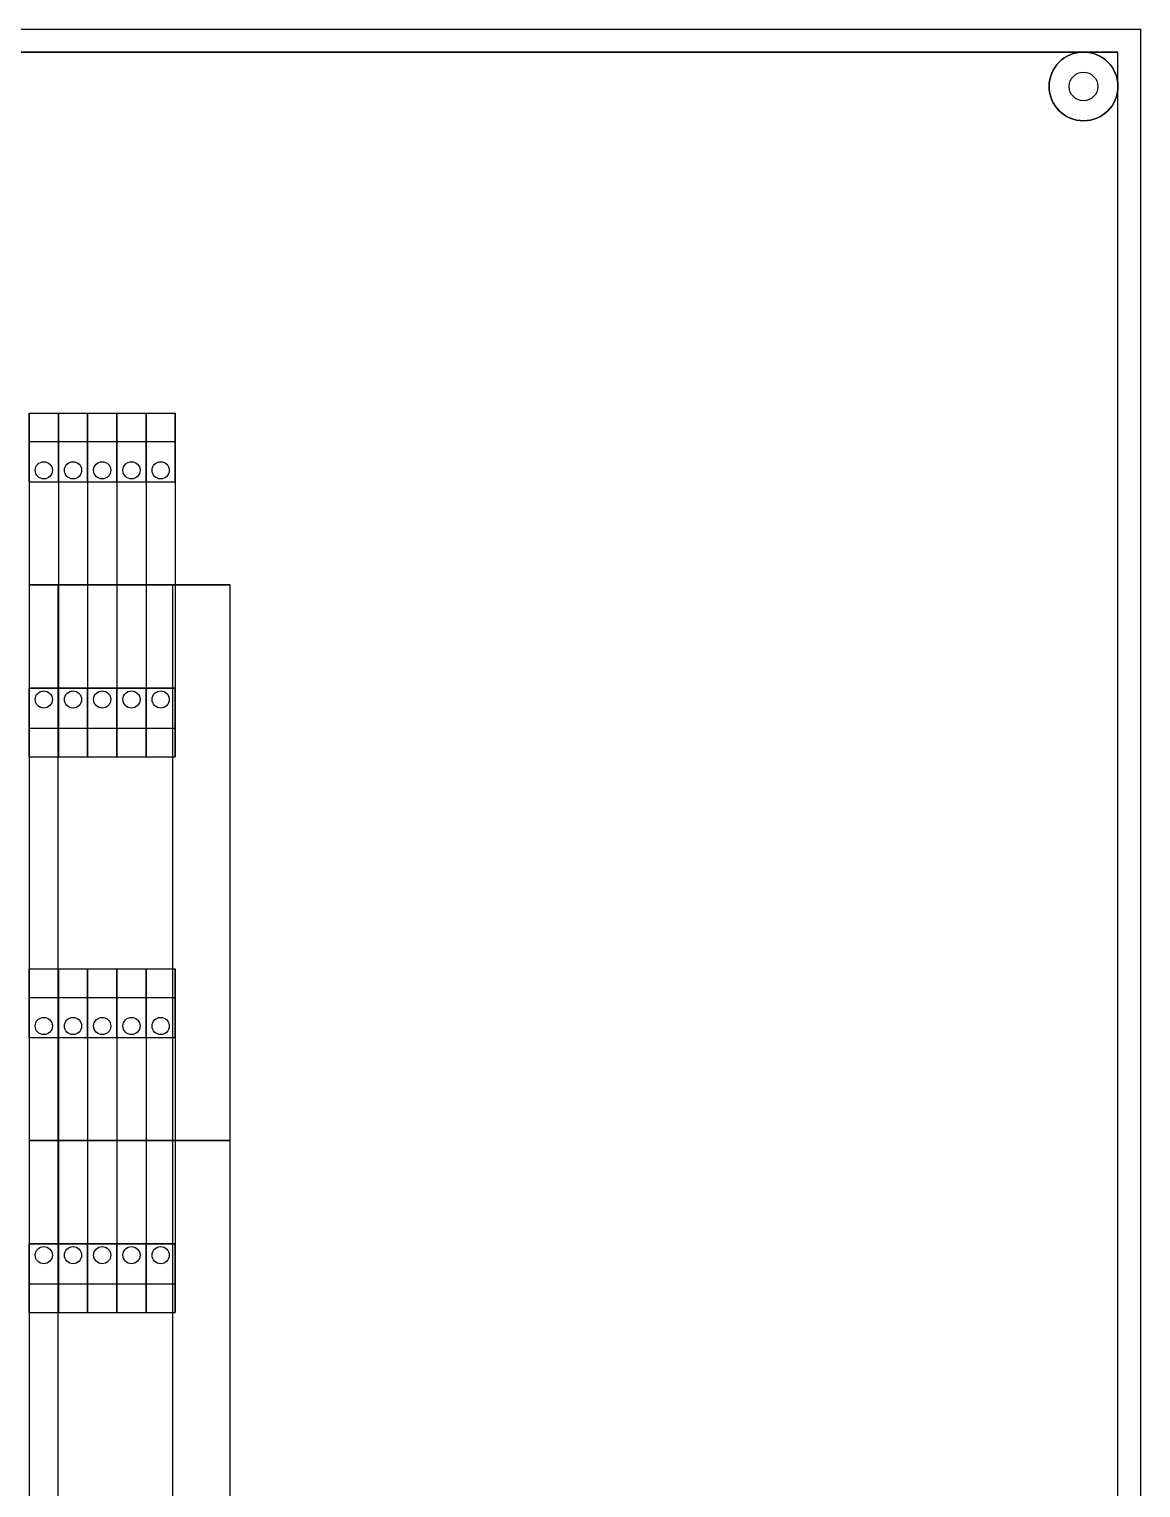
# Model space of a CAD drawing. Header units: millimetres. Extents: x -194 to 194, y -445 to 194.
# Drawn here: x 0 to 194, y -60.6 to 194 of the extents above; entities that cross this region are included whole.
import ezdxf

# ---------------------------------------------------------------- set-up
doc = ezdxf.new("R2010")
doc.units = ezdxf.units.MM

msp = doc.modelspace()

# ---------------------------------------------------------------- linework, layer by layer
for p, q in [((-194, 194, 108), (194, 194, 108)), ((-194, 194, -108), (194, 194, -108)), ((-194, 194, 108), (194, 194, 108)), ((-194, 194, -108), (194, 194, -108)), ((194, -194, 108), (194, 194, 108)), ((194, 194, -108), (194, 194, 108)), ((194, -194, -108), (194, 194, -108)), ((194, -194, -108), (194, 194, -108)), ((194, 194, -108), (194, 194, 108)), ((194, -194, 108), (194, 194, 108)), ((-190, 190, -104), (190, 190, -104)), ((-190, 190, -104), (190, 190, -104)), ((184, 190, 108), (-184, 190, 108)), ((184, 190, 108), (-184, 190, 108)), ((190, 190, 108), (184, 190, 108)), ((190, 190, 108), (184, 190, 108)), ((190, 184, 108), (190, 190, 108)), ((190, 184, 108), (190, 190, 108)), ((190, 190, -104), (190, 190, 108)), ((190, -190, -104), (190, 190, -104)), ((190, 190, -104), (190, 190, 108)), ((190, -190, -104), (190, 190, -104)), ((186.5, 184, 4), (186.5, 184, 200)), ((186.5, 184, 4), (186.5, 184, 200)), ((190, -184, 108), (190, 184, 108)), ((190, -184, 108), (190, 184, 108)), ((190, 184, 4), (190, 184, 108)), ((190, 184, 108), (190, 184, 200)), ((190, 184, 108), (190, 184, 200)), ((190, 184, 4), (190, 184, 108)), ((0, 127, -68), (0, 122, -68)), ((0, 127, -93), (0, 127, -68)), ((0, 115, -93), (0, 127, -93)), ((0, 127, -68), (5.1, 127, -68)), ((0, 127, -68), (0, 122, -68)), ((0, 127, -93), (5.1, 127, -93)), ((0, 127, -93), (0, 127, -68)), ((0, 127, -68), (5.1, 127, -68)), ((0, 115, -93), (0, 127, -93)), ((0, 127, -93), (5.1, 127, -93)), ((5.1, 115, -93), (5.1, 127, -93)), ((5.1, 127, -93), (5.1, 127, -68)), ((5.1, 127, -68), (5.1, 122, -68)), ((5.1, 127, -68), (5.1, 122, -68)), ((5.1, 127, -93), (5.1, 127, -68)), ((5.1, 115, -93), (5.1, 127, -93)), ((5.1, 127, -68), (5.1, 122, -68)), ((5.1, 127, -93), (5.1, 127, -68)), ((5.1, 115, -93), (5.1, 127, -93)), ((5.1, 127, -68), (10.2, 127, -68)), ((5.1, 127, -68), (5.1, 122, -68)), ((5.1, 127, -93), (10.2, 127, -93)), ((5.1, 127, -93), (5.1, 127, -68)), ((5.1, 127, -68), (10.2, 127, -68)), ((5.1, 115, -93), (5.1, 127, -93)), ((5.1, 127, -93), (10.2, 127, -93)), ((10.2, 115, -93), (10.2, 127, -93)), ((10.2, 127, -93), (10.2, 127, -68)), ((10.2, 127, -68), (10.2, 122, -68)), ((10.2, 127, -68), (10.2, 122, -68)), ((10.2, 127, -93), (10.2, 127, -68)), ((10.2, 115, -93), (10.2, 127, -93)), ((10.2, 127, -68), (10.2, 122, -68)), ((10.2, 127, -93), (10.2, 127, -68)), ((10.2, 115, -93), (10.2, 127, -93)), ((10.2, 127, -68), (15.3, 127, -68)), ((10.2, 127, -68), (10.2, 122, -68)), ((10.2, 127, -93), (15.3, 127, -93)), ((10.2, 127, -93), (10.2, 127, -68)), ((10.2, 127, -68), (15.3, 127, -68)), ((10.2, 115, -93), (10.2, 127, -93)), ((10.2, 127, -93), (15.3, 127, -93)), ((15.3, 115, -93), (15.3, 127, -93)), ((15.3, 127, -93), (15.3, 127, -68)), ((15.3, 127, -68), (15.3, 122, -68)), ((15.3, 127, -68), (15.3, 122, -68)), ((15.3, 127, -93), (15.3, 127, -68)), ((15.3, 115, -93), (15.3, 127, -93)), ((15.3, 127, -68), (15.3, 122, -68)), ((15.3, 127, -93), (15.3, 127, -68)), ((15.3, 115, -93), (15.3, 127, -93)), ((15.3, 127, -68), (20.4, 127, -68)), ((15.3, 127, -68), (15.3, 122, -68)), ((15.3, 127, -93), (20.4, 127, -93)), ((15.3, 127, -93), (15.3, 127, -68)), ((15.3, 127, -68), (20.4, 127, -68)), ((15.3, 115, -93), (15.3, 127, -93)), ((15.3, 127, -93), (20.4, 127, -93)), ((20.4, 115, -93), (20.4, 127, -93)), ((20.4, 127, -93), (20.4, 127, -68)), ((20.4, 127, -68), (20.4, 122, -68)), ((20.4, 127, -68), (20.4, 122, -68)), ((20.4, 127, -93), (20.4, 127, -68)), ((20.4, 115, -93), (20.4, 127, -93)), ((20.4, 127, -68), (20.4, 122, -68)), ((20.4, 127, -93), (20.4, 127, -68)), ((20.4, 115, -93), (20.4, 127, -93)), ((20.4, 127, -68), (25.5, 127, -68)), ((20.4, 127, -68), (20.4, 122, -68)), ((20.4, 127, -93), (25.5, 127, -93)), ((20.4, 127, -93), (20.4, 127, -68)), ((20.4, 127, -68), (25.5, 127, -68)), ((20.4, 115, -93), (20.4, 127, -93)), ((20.4, 127, -93), (25.5, 127, -93)), ((25.5, 115, -93), (25.5, 127, -93)), ((25.5, 127, -93), (25.5, 127, -68)), ((25.5, 127, -68), (25.5, 122, -68)), ((25.5, 127, -68), (25.5, 122, -68)), ((25.5, 127, -93), (25.5, 127, -68)), ((25.5, 115, -93), (25.5, 127, -93)), ((0, 122, -46), (0, 72, -46)), ((0, 122, -68), (0, 122, -46)), ((0, 122, -46), (5.1, 122, -46)), ((0, 122, -46), (0, 72, -46)), ((0, 122, -68), (5.1, 122, -68)), ((0, 122, -68), (0, 122, -46)), ((0, 122, -46), (5.1, 122, -46)), ((0, 122, -68), (5.1, 122, -68)), ((5.1, 122, -68), (5.1, 122, -46)), ((5.1, 122, -46), (5.1, 72, -46)), ((5.1, 122, -46), (5.1, 72, -46)), ((5.1, 122, -68), (5.1, 122, -46)), ((5.1, 122, -46), (5.1, 72, -46)), ((5.1, 122, -68), (5.1, 122, -46)), ((5.1, 122, -46), (10.2, 122, -46)), ((5.1, 122, -46), (5.1, 72, -46)), ((5.1, 122, -68), (10.2, 122, -68)), ((5.1, 122, -68), (5.1, 122, -46)), ((5.1, 122, -46), (10.2, 122, -46)), ((5.1, 122, -68), (10.2, 122, -68)), ((10.2, 122, -68), (10.2, 122, -46)), ((10.2, 122, -46), (10.2, 72, -46)), ((10.2, 122, -46), (10.2, 72, -46)), ((10.2, 122, -68), (10.2, 122, -46)), ((10.2, 122, -46), (10.2, 72, -46)), ((10.2, 122, -68), (10.2, 122, -46)), ((10.2, 122, -46), (15.3, 122, -46)), ((10.2, 122, -46), (10.2, 72, -46)), ((10.2, 122, -68), (15.3, 122, -68)), ((10.2, 122, -68), (10.2, 122, -46)), ((10.2, 122, -46), (15.3, 122, -46)), ((10.2, 122, -68), (15.3, 122, -68)), ((15.3, 122, -68), (15.3, 122, -46)), ((15.3, 122, -46), (15.3, 72, -46)), ((15.3, 122, -46), (15.3, 72, -46)), ((15.3, 122, -68), (15.3, 122, -46)), ((15.3, 122, -46), (15.3, 72, -46)), ((15.3, 122, -68), (15.3, 122, -46)), ((15.3, 122, -46), (20.4, 122, -46)), ((15.3, 122, -46), (15.3, 72, -46)), ((15.3, 122, -68), (20.4, 122, -68)), ((15.3, 122, -68), (15.3, 122, -46)), ((15.3, 122, -46), (20.4, 122, -46)), ((15.3, 122, -68), (20.4, 122, -68)), ((20.4, 122, -68), (20.4, 122, -46)), ((20.4, 122, -46), (20.4, 72, -46)), ((20.4, 122, -46), (20.4, 72, -46)), ((20.4, 122, -68), (20.4, 122, -46)), ((20.4, 122, -46), (20.4, 72, -46)), ((20.4, 122, -68), (20.4, 122, -46)), ((20.4, 122, -46), (25.5, 122, -46)), ((20.4, 122, -46), (20.4, 72, -46)), ((20.4, 122, -68), (25.5, 122, -68)), ((20.4, 122, -68), (20.4, 122, -46)), ((20.4, 122, -46), (25.5, 122, -46)), ((20.4, 122, -68), (25.5, 122, -68)), ((25.5, 122, -68), (25.5, 122, -46)), ((25.5, 122, -46), (25.5, 72, -46)), ((25.5, 122, -46), (25.5, 72, -46)), ((25.5, 122, -68), (25.5, 122, -46)), ((0, 115, -93), (0, 115, -88)), ((0, 115, -88), (0, 79, -88)), ((0, 115, -93), (5.1, 115, -93)), ((0, 115, -93), (0, 115, -88)), ((0, 115, -93), (5.1, 115, -93)), ((0, 115, -88), (5.1, 115, -88)), ((0, 115, -88), (5.1, 115, -88)), ((0, 115, -88), (0, 79, -88)), ((4.05, 117, -46), (4.05, 117, -56)), ((4.05, 117, -46), (4.05, 117, -56)), ((5.1, 115, -88), (5.1, 79, -88)), ((5.1, 115, -93), (5.1, 115, -88)), ((5.1, 115, -93), (5.1, 115, -88)), ((5.1, 115, -88), (5.1, 79, -88)), ((5.1, 115, -93), (5.1, 115, -88)), ((5.1, 115, -88), (5.1, 79, -88)), ((5.1, 115, -93), (10.2, 115, -93)), ((5.1, 115, -93), (5.1, 115, -88)), ((5.1, 115, -93), (10.2, 115, -93)), ((5.1, 115, -88), (10.2, 115, -88)), ((5.1, 115, -88), (10.2, 115, -88)), ((5.1, 115, -88), (5.1, 79, -88)), ((9.15, 117, -46), (9.15, 117, -56)), ((9.15, 117, -46), (9.15, 117, -56)), ((10.2, 115, -88), (10.2, 79, -88)), ((10.2, 115, -93), (10.2, 115, -88)), ((10.2, 115, -93), (10.2, 115, -88)), ((10.2, 115, -88), (10.2, 79, -88)), ((10.2, 115, -93), (10.2, 115, -88)), ((10.2, 115, -88), (10.2, 79, -88)), ((10.2, 115, -93), (15.3, 115, -93)), ((10.2, 115, -93), (10.2, 115, -88)), ((10.2, 115, -93), (15.3, 115, -93)), ((10.2, 115, -88), (15.3, 115, -88)), ((10.2, 115, -88), (15.3, 115, -88)), ((10.2, 115, -88), (10.2, 79, -88)), ((14.25, 117, -46), (14.25, 117, -56)), ((14.25, 117, -46), (14.25, 117, -56)), ((15.3, 115, -88), (15.3, 79, -88)), ((15.3, 115, -93), (15.3, 115, -88)), ((15.3, 115, -93), (15.3, 115, -88)), ((15.3, 115, -88), (15.3, 79, -88)), ((15.3, 115, -93), (15.3, 115, -88)), ((15.3, 115, -88), (15.3, 79, -88)), ((15.3, 115, -93), (20.4, 115, -93)), ((15.3, 115, -93), (15.3, 115, -88)), ((15.3, 115, -93), (20.4, 115, -93)), ((15.3, 115, -88), (20.4, 115, -88)), ((15.3, 115, -88), (20.4, 115, -88)), ((15.3, 115, -88), (15.3, 79, -88)), ((19.35, 117, -46), (19.35, 117, -56)), ((19.35, 117, -46), (19.35, 117, -56)), ((20.4, 115, -88), (20.4, 79, -88)), ((20.4, 115, -93), (20.4, 115, -88)), ((20.4, 115, -93), (20.4, 115, -88)), ((20.4, 115, -88), (20.4, 79, -88)), ((20.4, 115, -93), (20.4, 115, -88)), ((20.4, 115, -88), (20.4, 79, -88)), ((20.4, 115, -93), (25.5, 115, -93)), ((20.4, 115, -93), (20.4, 115, -88)), ((20.4, 115, -93), (25.5, 115, -93)), ((20.4, 115, -88), (25.5, 115, -88)), ((20.4, 115, -88), (25.5, 115, -88)), ((20.4, 115, -88), (20.4, 79, -88)), ((24.45, 117, -46), (24.45, 117, -56)), ((24.45, 117, -46), (24.45, 117, -56)), ((25.5, 115, -88), (25.5, 79, -88)), ((25.5, 115, -93), (25.5, 115, -88)), ((25.5, 115, -93), (25.5, 115, -88)), ((25.5, 115, -88), (25.5, 79, -88)), ((0, 97, -98), (0, -251, -98)), ((0, 97, -97), (0, -251, -97)), ((0, 97, -98), (0, 97, -97)), ((0, 97, -97), (0, -251, -97)), ((0, 97, -97), (5, 97, -97)), ((0, 97, -98), (0, -251, -98)), ((35, 97, -98), (0, 97, -98)), ((0, 97, -98), (0, 97, -97)), ((0, 97, -97), (5, 97, -97)), ((35, 97, -98), (0, 97, -98)), ((5, 97, -97), (5, -251, -97)), ((5, 97, -97), (5, -251, -97)), ((5, 97, -90.5), (5, -251, -90.5)), ((5, 97, -97), (5, 97, -90.5)), ((5, 97, -90.5), (5, -251, -90.5)), ((5, 97, -90.5), (25, 97, -90.5)), ((5, 97, -97), (5, 97, -90.5)), ((5, 97, -90.5), (25, 97, -90.5)), ((25, 97, -90.5), (25, -251, -90.5)), ((25, 97, -90.5), (25, -251, -90.5)), ((25, 97, -97), (25, -251, -97)), ((25, 97, -90.5), (25, 97, -97)), ((25, 97, -97), (25, -251, -97)), ((25, 97, -97), (35, 97, -97)), ((25, 97, -90.5), (25, 97, -97)), ((25, 97, -97), (35, 97, -97)), ((35, 97, -97), (35, -251, -97)), ((35, 97, -97), (35, -251, -97)), ((35, 97, -98), (35, -251, -98)), ((35, 97, -97), (35, 97, -98)), ((35, 97, -98), (35, -251, -98)), ((35, 97, -97), (35, 97, -98)), ((0, 67, -93), (0, 79, -93)), ((5.1, 79, -93), (0, 79, -93)), ((0, 79, -88), (0, 79, -93)), ((0, 67, -93), (0, 79, -93)), ((0, 79, -88), (0, 79, -93)), ((0, 79, -88), (5.1, 79, -88)), ((5.1, 79, -93), (0, 79, -93)), ((0, 79, -88), (5.1, 79, -88)), ((5.1, 67, -93), (5.1, 79, -93)), ((5.1, 79, -88), (5.1, 79, -93)), ((5.1, 67, -93), (5.1, 79, -93)), ((5.1, 79, -88), (5.1, 79, -93)), ((5.1, 67, -93), (5.1, 79, -93)), ((10.2, 79, -93), (5.1, 79, -93)), ((5.1, 79, -88), (5.1, 79, -93)), ((5.1, 67, -93), (5.1, 79, -93)), ((5.1, 79, -88), (5.1, 79, -93)), ((5.1, 79, -88), (10.2, 79, -88)), ((10.2, 79, -93), (5.1, 79, -93)), ((5.1, 79, -88), (10.2, 79, -88)), ((10.2, 67, -93), (10.2, 79, -93)), ((10.2, 79, -88), (10.2, 79, -93)), ((10.2, 67, -93), (10.2, 79, -93)), ((10.2, 79, -88), (10.2, 79, -93)), ((10.2, 67, -93), (10.2, 79, -93)), ((15.3, 79, -93), (10.2, 79, -93)), ((10.2, 79, -88), (10.2, 79, -93)), ((10.2, 67, -93), (10.2, 79, -93)), ((10.2, 79, -88), (10.2, 79, -93)), ((10.2, 79, -88), (15.3, 79, -88)), ((15.3, 79, -93), (10.2, 79, -93)), ((10.2, 79, -88), (15.3, 79, -88)), ((15.3, 67, -93), (15.3, 79, -93)), ((15.3, 79, -88), (15.3, 79, -93)), ((15.3, 67, -93), (15.3, 79, -93)), ((15.3, 79, -88), (15.3, 79, -93)), ((15.3, 67, -93), (15.3, 79, -93)), ((20.4, 79, -93), (15.3, 79, -93)), ((15.3, 79, -88), (15.3, 79, -93)), ((15.3, 67, -93), (15.3, 79, -93)), ((15.3, 79, -88), (15.3, 79, -93)), ((15.3, 79, -88), (20.4, 79, -88)), ((20.4, 79, -93), (15.3, 79, -93)), ((15.3, 79, -88), (20.4, 79, -88)), ((20.4, 67, -93), (20.4, 79, -93)), ((20.4, 79, -88), (20.4, 79, -93)), ((20.4, 67, -93), (20.4, 79, -93)), ((20.4, 79, -88), (20.4, 79, -93)), ((20.4, 67, -93), (20.4, 79, -93)), ((25.5, 79, -93), (20.4, 79, -93)), ((20.4, 79, -88), (20.4, 79, -93)), ((20.4, 67, -93), (20.4, 79, -93)), ((20.4, 79, -88), (20.4, 79, -93)), ((20.4, 79, -88), (25.5, 79, -88)), ((25.5, 79, -93), (20.4, 79, -93)), ((20.4, 79, -88), (25.5, 79, -88)), ((25.5, 67, -93), (25.5, 79, -93)), ((25.5, 79, -88), (25.5, 79, -93)), ((25.5, 67, -93), (25.5, 79, -93)), ((25.5, 79, -88), (25.5, 79, -93)), ((4.05, 77, -46), (4.05, 77, -56)), ((4.05, 77, -46), (4.05, 77, -56)), ((9.15, 77, -46), (9.15, 77, -56)), ((9.15, 77, -46), (9.15, 77, -56)), ((14.25, 77, -46), (14.25, 77, -56)), ((14.25, 77, -46), (14.25, 77, -56)), ((19.35, 77, -46), (19.35, 77, -56)), ((19.35, 77, -46), (19.35, 77, -56)), ((24.45, 77, -46), (24.45, 77, -56)), ((24.45, 77, -46), (24.45, 77, -56)), ((0, 72, -68), (0, 67, -68)), ((0, 72, -46), (0, 72, -68)), ((0, 72, -68), (5.1, 72, -68)), ((0, 72, -68), (0, 67, -68)), ((0, 72, -46), (5.1, 72, -46)), ((0, 72, -46), (0, 72, -68)), ((0, 72, -68), (5.1, 72, -68)), ((0, 72, -46), (5.1, 72, -46)), ((5.1, 72, -46), (5.1, 72, -68)), ((5.1, 72, -68), (5.1, 67, -68)), ((5.1, 72, -68), (5.1, 67, -68)), ((5.1, 72, -46), (5.1, 72, -68)), ((5.1, 72, -68), (5.1, 67, -68)), ((5.1, 72, -46), (5.1, 72, -68)), ((5.1, 72, -68), (10.2, 72, -68)), ((5.1, 72, -68), (5.1, 67, -68)), ((5.1, 72, -46), (10.2, 72, -46)), ((5.1, 72, -46), (5.1, 72, -68)), ((5.1, 72, -68), (10.2, 72, -68)), ((5.1, 72, -46), (10.2, 72, -46)), ((10.2, 72, -46), (10.2, 72, -68)), ((10.2, 72, -68), (10.2, 67, -68)), ((10.2, 72, -68), (10.2, 67, -68)), ((10.2, 72, -46), (10.2, 72, -68)), ((10.2, 72, -68), (10.2, 67, -68)), ((10.2, 72, -46), (10.2, 72, -68)), ((10.2, 72, -68), (15.3, 72, -68)), ((10.2, 72, -68), (10.2, 67, -68)), ((10.2, 72, -46), (15.3, 72, -46)), ((10.2, 72, -46), (10.2, 72, -68)), ((10.2, 72, -68), (15.3, 72, -68)), ((10.2, 72, -46), (15.3, 72, -46)), ((15.3, 72, -46), (15.3, 72, -68)), ((15.3, 72, -68), (15.3, 67, -68)), ((15.3, 72, -68), (15.3, 67, -68)), ((15.3, 72, -46), (15.3, 72, -68)), ((15.3, 72, -68), (15.3, 67, -68)), ((15.3, 72, -46), (15.3, 72, -68)), ((15.3, 72, -68), (20.4, 72, -68)), ((15.3, 72, -68), (15.3, 67, -68)), ((15.3, 72, -46), (20.4, 72, -46)), ((15.3, 72, -46), (15.3, 72, -68)), ((15.3, 72, -68), (20.4, 72, -68)), ((15.3, 72, -46), (20.4, 72, -46)), ((20.4, 72, -46), (20.4, 72, -68)), ((20.4, 72, -68), (20.4, 67, -68)), ((20.4, 72, -68), (20.4, 67, -68)), ((20.4, 72, -46), (20.4, 72, -68)), ((20.4, 72, -68), (20.4, 67, -68)), ((20.4, 72, -46), (20.4, 72, -68)), ((20.4, 72, -68), (25.5, 72, -68)), ((20.4, 72, -68), (20.4, 67, -68)), ((20.4, 72, -46), (25.5, 72, -46)), ((20.4, 72, -46), (20.4, 72, -68)), ((20.4, 72, -68), (25.5, 72, -68)), ((20.4, 72, -46), (25.5, 72, -46)), ((25.5, 72, -46), (25.5, 72, -68)), ((25.5, 72, -68), (25.5, 67, -68)), ((25.5, 72, -68), (25.5, 67, -68)), ((25.5, 72, -46), (25.5, 72, -68)), ((0, 67, -93), (5.1, 67, -93)), ((0, 67, -68), (0, 67, -93)), ((0, 67, -68), (5.1, 67, -68)), ((0, 67, -68), (0, 67, -93)), ((0, 67, -93), (5.1, 67, -93)), ((0, 67, -68), (5.1, 67, -68)), ((5.1, 67, -68), (5.1, 67, -93)), ((5.1, 67, -68), (5.1, 67, -93)), ((5.1, 67, -93), (10.2, 67, -93)), ((5.1, 67, -68), (5.1, 67, -93)), ((5.1, 67, -68), (10.2, 67, -68)), ((5.1, 67, -68), (5.1, 67, -93)), ((5.1, 67, -93), (10.2, 67, -93)), ((5.1, 67, -68), (10.2, 67, -68)), ((10.2, 67, -68), (10.2, 67, -93)), ((10.2, 67, -68), (10.2, 67, -93)), ((10.2, 67, -93), (15.3, 67, -93)), ((10.2, 67, -68), (10.2, 67, -93)), ((10.2, 67, -68), (15.3, 67, -68)), ((10.2, 67, -68), (10.2, 67, -93)), ((10.2, 67, -93), (15.3, 67, -93)), ((10.2, 67, -68), (15.3, 67, -68)), ((15.3, 67, -68), (15.3, 67, -93)), ((15.3, 67, -68), (15.3, 67, -93)), ((15.3, 67, -93), (20.4, 67, -93)), ((15.3, 67, -68), (15.3, 67, -93)), ((15.3, 67, -68), (20.4, 67, -68)), ((15.3, 67, -68), (15.3, 67, -93)), ((15.3, 67, -93), (20.4, 67, -93)), ((15.3, 67, -68), (20.4, 67, -68)), ((20.4, 67, -68), (20.4, 67, -93)), ((20.4, 67, -68), (20.4, 67, -93)), ((20.4, 67, -93), (25.5, 67, -93)), ((20.4, 67, -68), (20.4, 67, -93)), ((20.4, 67, -68), (25.5, 67, -68)), ((20.4, 67, -68), (20.4, 67, -93)), ((20.4, 67, -93), (25.5, 67, -93)), ((20.4, 67, -68), (25.5, 67, -68)), ((25.5, 67, -68), (25.5, 67, -93)), ((25.5, 67, -68), (25.5, 67, -93)), ((0, 30, -68), (0, 25, -68)), ((0, 30, -93), (0, 30, -68)), ((0, 18, -93), (0, 30, -93)), ((0, 30, -68), (5.1, 30, -68)), ((0, 30, -68), (0, 25, -68)), ((0, 30, -93), (5.1, 30, -93)), ((0, 30, -93), (0, 30, -68)), ((0, 30, -68), (5.1, 30, -68)), ((0, 18, -93), (0, 30, -93)), ((0, 30, -93), (5.1, 30, -93)), ((5.1, 18, -93), (5.1, 30, -93)), ((5.1, 30, -93), (5.1, 30, -68)), ((5.1, 30, -68), (5.1, 25, -68)), ((5.1, 30, -68), (5.1, 25, -68)), ((5.1, 30, -93), (5.1, 30, -68)), ((5.1, 18, -93), (5.1, 30, -93)), ((5.1, 30, -68), (5.1, 25, -68)), ((5.1, 30, -93), (5.1, 30, -68)), ((5.1, 18, -93), (5.1, 30, -93)), ((5.1, 30, -68), (10.2, 30, -68)), ((5.1, 30, -68), (5.1, 25, -68)), ((5.1, 30, -93), (10.2, 30, -93)), ((5.1, 30, -93), (5.1, 30, -68)), ((5.1, 30, -68), (10.2, 30, -68)), ((5.1, 18, -93), (5.1, 30, -93)), ((5.1, 30, -93), (10.2, 30, -93)), ((10.2, 18, -93), (10.2, 30, -93)), ((10.2, 30, -93), (10.2, 30, -68)), ((10.2, 30, -68), (10.2, 25, -68)), ((10.2, 30, -68), (10.2, 25, -68)), ((10.2, 30, -93), (10.2, 30, -68)), ((10.2, 18, -93), (10.2, 30, -93)), ((10.2, 30, -68), (10.2, 25, -68)), ((10.2, 30, -93), (10.2, 30, -68)), ((10.2, 18, -93), (10.2, 30, -93)), ((10.2, 30, -68), (15.3, 30, -68)), ((10.2, 30, -68), (10.2, 25, -68)), ((10.2, 30, -93), (15.3, 30, -93)), ((10.2, 30, -93), (10.2, 30, -68)), ((10.2, 30, -68), (15.3, 30, -68)), ((10.2, 18, -93), (10.2, 30, -93)), ((10.2, 30, -93), (15.3, 30, -93)), ((15.3, 18, -93), (15.3, 30, -93)), ((15.3, 30, -93), (15.3, 30, -68)), ((15.3, 30, -68), (15.3, 25, -68)), ((15.3, 30, -68), (15.3, 25, -68)), ((15.3, 30, -93), (15.3, 30, -68)), ((15.3, 18, -93), (15.3, 30, -93)), ((15.3, 30, -68), (15.3, 25, -68)), ((15.3, 30, -93), (15.3, 30, -68)), ((15.3, 18, -93), (15.3, 30, -93)), ((15.3, 30, -68), (20.4, 30, -68)), ((15.3, 30, -68), (15.3, 25, -68)), ((15.3, 30, -93), (20.4, 30, -93)), ((15.3, 30, -93), (15.3, 30, -68)), ((15.3, 30, -68), (20.4, 30, -68)), ((15.3, 18, -93), (15.3, 30, -93)), ((15.3, 30, -93), (20.4, 30, -93)), ((20.4, 18, -93), (20.4, 30, -93)), ((20.4, 30, -93), (20.4, 30, -68)), ((20.4, 30, -68), (20.4, 25, -68)), ((20.4, 30, -68), (20.4, 25, -68)), ((20.4, 30, -93), (20.4, 30, -68)), ((20.4, 18, -93), (20.4, 30, -93)), ((20.4, 30, -68), (20.4, 25, -68)), ((20.4, 30, -93), (20.4, 30, -68)), ((20.4, 18, -93), (20.4, 30, -93)), ((20.4, 30, -68), (25.5, 30, -68)), ((20.4, 30, -68), (20.4, 25, -68)), ((20.4, 30, -93), (25.5, 30, -93)), ((20.4, 30, -93), (20.4, 30, -68)), ((20.4, 30, -68), (25.5, 30, -68)), ((20.4, 18, -93), (20.4, 30, -93)), ((20.4, 30, -93), (25.5, 30, -93)), ((25.5, 18, -93), (25.5, 30, -93)), ((25.5, 30, -93), (25.5, 30, -68)), ((25.5, 30, -68), (25.5, 25, -68)), ((25.5, 30, -68), (25.5, 25, -68)), ((25.5, 30, -93), (25.5, 30, -68)), ((25.5, 18, -93), (25.5, 30, -93)), ((0, 25, -46), (0, -25, -46)), ((0, 25, -68), (0, 25, -46)), ((0, 25, -46), (5.1, 25, -46)), ((0, 25, -46), (0, -25, -46)), ((0, 25, -68), (5.1, 25, -68)), ((0, 25, -68), (0, 25, -46)), ((0, 25, -46), (5.1, 25, -46)), ((0, 25, -68), (5.1, 25, -68)), ((5.1, 25, -68), (5.1, 25, -46)), ((5.1, 25, -46), (5.1, -25, -46)), ((5.1, 25, -46), (5.1, -25, -46)), ((5.1, 25, -68), (5.1, 25, -46)), ((5.1, 25, -46), (5.1, -25, -46)), ((5.1, 25, -68), (5.1, 25, -46)), ((5.1, 25, -46), (10.2, 25, -46)), ((5.1, 25, -46), (5.1, -25, -46)), ((5.1, 25, -68), (10.2, 25, -68)), ((5.1, 25, -68), (5.1, 25, -46)), ((5.1, 25, -46), (10.2, 25, -46)), ((5.1, 25, -68), (10.2, 25, -68)), ((10.2, 25, -68), (10.2, 25, -46)), ((10.2, 25, -46), (10.2, -25, -46)), ((10.2, 25, -46), (10.2, -25, -46)), ((10.2, 25, -68), (10.2, 25, -46)), ((10.2, 25, -46), (10.2, -25, -46)), ((10.2, 25, -68), (10.2, 25, -46)), ((10.2, 25, -46), (15.3, 25, -46)), ((10.2, 25, -46), (10.2, -25, -46)), ((10.2, 25, -68), (15.3, 25, -68)), ((10.2, 25, -68), (10.2, 25, -46)), ((10.2, 25, -46), (15.3, 25, -46)), ((10.2, 25, -68), (15.3, 25, -68)), ((15.3, 25, -68), (15.3, 25, -46)), ((15.3, 25, -46), (15.3, -25, -46)), ((15.3, 25, -46), (15.3, -25, -46)), ((15.3, 25, -68), (15.3, 25, -46)), ((15.3, 25, -46), (15.3, -25, -46)), ((15.3, 25, -68), (15.3, 25, -46)), ((15.3, 25, -46), (20.4, 25, -46)), ((15.3, 25, -46), (15.3, -25, -46)), ((15.3, 25, -68), (20.4, 25, -68)), ((15.3, 25, -68), (15.3, 25, -46)), ((15.3, 25, -46), (20.4, 25, -46)), ((15.3, 25, -68), (20.4, 25, -68)), ((20.4, 25, -68), (20.4, 25, -46)), ((20.4, 25, -46), (20.4, -25, -46)), ((20.4, 25, -46), (20.4, -25, -46)), ((20.4, 25, -68), (20.4, 25, -46)), ((20.4, 25, -46), (20.4, -25, -46)), ((20.4, 25, -68), (20.4, 25, -46)), ((20.4, 25, -46), (25.5, 25, -46)), ((20.4, 25, -46), (20.4, -25, -46)), ((20.4, 25, -68), (25.5, 25, -68)), ((20.4, 25, -68), (20.4, 25, -46)), ((20.4, 25, -46), (25.5, 25, -46)), ((20.4, 25, -68), (25.5, 25, -68)), ((25.5, 25, -68), (25.5, 25, -46)), ((25.5, 25, -46), (25.5, -25, -46)), ((25.5, 25, -46), (25.5, -25, -46)), ((25.5, 25, -68), (25.5, 25, -46)), ((0, 18, -93), (0, 18, -88)), ((0, 18, -88), (0, -18, -88)), ((0, 18, -93), (5.1, 18, -93)), ((0, 18, -93), (0, 18, -88)), ((0, 18, -93), (5.1, 18, -93)), ((0, 18, -88), (5.1, 18, -88)), ((0, 18, -88), (5.1, 18, -88)), ((0, 18, -88), (0, -18, -88)), ((4.05, 20, -46), (4.05, 20, -56)), ((4.05, 20, -46), (4.05, 20, -56)), ((5.1, 18, -88), (5.1, -18, -88)), ((5.1, 18, -93), (5.1, 18, -88)), ((5.1, 18, -93), (5.1, 18, -88)), ((5.1, 18, -88), (5.1, -18, -88)), ((5.1, 18, -93), (5.1, 18, -88)), ((5.1, 18, -88), (5.1, -18, -88)), ((5.1, 18, -93), (10.2, 18, -93)), ((5.1, 18, -93), (5.1, 18, -88)), ((5.1, 18, -93), (10.2, 18, -93)), ((5.1, 18, -88), (10.2, 18, -88)), ((5.1, 18, -88), (10.2, 18, -88)), ((5.1, 18, -88), (5.1, -18, -88)), ((9.15, 20, -46), (9.15, 20, -56)), ((9.15, 20, -46), (9.15, 20, -56)), ((10.2, 18, -88), (10.2, -18, -88)), ((10.2, 18, -93), (10.2, 18, -88)), ((10.2, 18, -93), (10.2, 18, -88)), ((10.2, 18, -88), (10.2, -18, -88)), ((10.2, 18, -93), (10.2, 18, -88)), ((10.2, 18, -88), (10.2, -18, -88)), ((10.2, 18, -93), (15.3, 18, -93)), ((10.2, 18, -93), (10.2, 18, -88)), ((10.2, 18, -93), (15.3, 18, -93)), ((10.2, 18, -88), (15.3, 18, -88)), ((10.2, 18, -88), (15.3, 18, -88)), ((10.2, 18, -88), (10.2, -18, -88)), ((14.25, 20, -46), (14.25, 20, -56)), ((14.25, 20, -46), (14.25, 20, -56)), ((15.3, 18, -88), (15.3, -18, -88)), ((15.3, 18, -93), (15.3, 18, -88)), ((15.3, 18, -93), (15.3, 18, -88)), ((15.3, 18, -88), (15.3, -18, -88)), ((15.3, 18, -93), (15.3, 18, -88)), ((15.3, 18, -88), (15.3, -18, -88)), ((15.3, 18, -93), (20.4, 18, -93)), ((15.3, 18, -93), (15.3, 18, -88)), ((15.3, 18, -93), (20.4, 18, -93)), ((15.3, 18, -88), (20.4, 18, -88)), ((15.3, 18, -88), (20.4, 18, -88)), ((15.3, 18, -88), (15.3, -18, -88)), ((19.35, 20, -46), (19.35, 20, -56)), ((19.35, 20, -46), (19.35, 20, -56)), ((20.4, 18, -88), (20.4, -18, -88)), ((20.4, 18, -93), (20.4, 18, -88)), ((20.4, 18, -93), (20.4, 18, -88)), ((20.4, 18, -88), (20.4, -18, -88)), ((20.4, 18, -93), (20.4, 18, -88)), ((20.4, 18, -88), (20.4, -18, -88)), ((20.4, 18, -93), (25.5, 18, -93)), ((20.4, 18, -93), (20.4, 18, -88)), ((20.4, 18, -93), (25.5, 18, -93)), ((20.4, 18, -88), (25.5, 18, -88)), ((20.4, 18, -88), (25.5, 18, -88)), ((20.4, 18, -88), (20.4, -18, -88)), ((24.45, 20, -46), (24.45, 20, -56)), ((24.45, 20, -46), (24.45, 20, -56)), ((25.5, 18, -88), (25.5, -18, -88)), ((25.5, 18, -93), (25.5, 18, -88)), ((25.5, 18, -93), (25.5, 18, -88)), ((25.5, 18, -88), (25.5, -18, -88)), ((0, 0, -98), (0, -348, -98)), ((0, 0, -97), (0, -348, -97)), ((0, 0, -98), (0, 0, -97)), ((0, 0, -97), (0, -348, -97)), ((0, 0, -97), (5, 0, -97)), ((0, 0, -98), (0, -348, -98)), ((35, 0, -98), (0, 0, -98)), ((0, 0, -98), (0, 0, -97)), ((0, 0, -97), (5, 0, -97)), ((35, 0, -98), (0, 0, -98)), ((5, 0, -97), (5, -348, -97)), ((5, 0, -97), (5, -348, -97)), ((5, 0, -90.5), (5, -348, -90.5)), ((5, 0, -97), (5, 0, -90.5)), ((5, 0, -90.5), (5, -348, -90.5)), ((5, 0, -90.5), (25, 0, -90.5)), ((5, 0, -97), (5, 0, -90.5)), ((5, 0, -90.5), (25, 0, -90.5)), ((25, 0, -90.5), (25, -348, -90.5)), ((25, 0, -90.5), (25, -348, -90.5)), ((25, 0, -97), (25, -348, -97)), ((25, 0, -90.5), (25, 0, -97)), ((25, 0, -97), (25, -348, -97)), ((25, 0, -97), (35, 0, -97)), ((25, 0, -90.5), (25, 0, -97)), ((25, 0, -97), (35, 0, -97)), ((35, 0, -97), (35, -348, -97)), ((35, 0, -97), (35, -348, -97)), ((35, 0, -98), (35, -348, -98)), ((35, 0, -97), (35, 0, -98)), ((35, 0, -98), (35, -348, -98)), ((35, 0, -97), (35, 0, -98)), ((0, -30, -93), (0, -18, -93)), ((5.1, -18, -93), (0, -18, -93)), ((0, -18, -88), (0, -18, -93)), ((0, -30, -93), (0, -18, -93)), ((0, -18, -88), (0, -18, -93)), ((0, -18, -88), (5.1, -18, -88)), ((5.1, -18, -93), (0, -18, -93)), ((0, -18, -88), (5.1, -18, -88)), ((4.05, -20, -46), (4.05, -20, -56)), ((4.05, -20, -46), (4.05, -20, -56)), ((5.1, -30, -93), (5.1, -18, -93)), ((5.1, -18, -88), (5.1, -18, -93)), ((5.1, -30, -93), (5.1, -18, -93)), ((5.1, -18, -88), (5.1, -18, -93)), ((5.1, -30, -93), (5.1, -18, -93)), ((10.2, -18, -93), (5.1, -18, -93)), ((5.1, -18, -88), (5.1, -18, -93)), ((5.1, -30, -93), (5.1, -18, -93)), ((5.1, -18, -88), (5.1, -18, -93)), ((5.1, -18, -88), (10.2, -18, -88)), ((10.2, -18, -93), (5.1, -18, -93)), ((5.1, -18, -88), (10.2, -18, -88)), ((9.15, -20, -46), (9.15, -20, -56)), ((9.15, -20, -46), (9.15, -20, -56)), ((10.2, -30, -93), (10.2, -18, -93)), ((10.2, -18, -88), (10.2, -18, -93)), ((10.2, -30, -93), (10.2, -18, -93)), ((10.2, -18, -88), (10.2, -18, -93)), ((10.2, -30, -93), (10.2, -18, -93)), ((15.3, -18, -93), (10.2, -18, -93)), ((10.2, -18, -88), (10.2, -18, -93)), ((10.2, -30, -93), (10.2, -18, -93)), ((10.2, -18, -88), (10.2, -18, -93)), ((10.2, -18, -88), (15.3, -18, -88)), ((15.3, -18, -93), (10.2, -18, -93)), ((10.2, -18, -88), (15.3, -18, -88)), ((14.25, -20, -46), (14.25, -20, -56)), ((14.25, -20, -46), (14.25, -20, -56)), ((15.3, -30, -93), (15.3, -18, -93)), ((15.3, -18, -88), (15.3, -18, -93)), ((15.3, -30, -93), (15.3, -18, -93)), ((15.3, -18, -88), (15.3, -18, -93)), ((15.3, -30, -93), (15.3, -18, -93)), ((20.4, -18, -93), (15.3, -18, -93)), ((15.3, -18, -88), (15.3, -18, -93)), ((15.3, -30, -93), (15.3, -18, -93)), ((15.3, -18, -88), (15.3, -18, -93)), ((15.3, -18, -88), (20.4, -18, -88)), ((20.4, -18, -93), (15.3, -18, -93)), ((15.3, -18, -88), (20.4, -18, -88)), ((19.35, -20, -46), (19.35, -20, -56)), ((19.35, -20, -46), (19.35, -20, -56)), ((20.4, -30, -93), (20.4, -18, -93)), ((20.4, -18, -88), (20.4, -18, -93)), ((20.4, -30, -93), (20.4, -18, -93)), ((20.4, -18, -88), (20.4, -18, -93)), ((20.4, -30, -93), (20.4, -18, -93)), ((25.5, -18, -93), (20.4, -18, -93)), ((20.4, -18, -88), (20.4, -18, -93)), ((20.4, -30, -93), (20.4, -18, -93)), ((20.4, -18, -88), (20.4, -18, -93)), ((20.4, -18, -88), (25.5, -18, -88)), ((25.5, -18, -93), (20.4, -18, -93)), ((20.4, -18, -88), (25.5, -18, -88)), ((24.45, -20, -46), (24.45, -20, -56)), ((24.45, -20, -46), (24.45, -20, -56)), ((25.5, -30, -93), (25.5, -18, -93)), ((25.5, -18, -88), (25.5, -18, -93)), ((25.5, -30, -93), (25.5, -18, -93)), ((25.5, -18, -88), (25.5, -18, -93)), ((0, -25, -68), (0, -30, -68)), ((0, -25, -46), (0, -25, -68)), ((0, -25, -68), (5.1, -25, -68)), ((0, -25, -68), (0, -30, -68)), ((0, -25, -46), (5.1, -25, -46)), ((0, -25, -46), (0, -25, -68)), ((0, -25, -68), (5.1, -25, -68)), ((0, -25, -46), (5.1, -25, -46)), ((5.1, -25, -46), (5.1, -25, -68)), ((5.1, -25, -68), (5.1, -30, -68)), ((5.1, -25, -68), (5.1, -30, -68)), ((5.1, -25, -46), (5.1, -25, -68)), ((5.1, -25, -68), (5.1, -30, -68)), ((5.1, -25, -46), (5.1, -25, -68)), ((5.1, -25, -68), (10.2, -25, -68)), ((5.1, -25, -68), (5.1, -30, -68)), ((5.1, -25, -46), (10.2, -25, -46)), ((5.1, -25, -46), (5.1, -25, -68)), ((5.1, -25, -68), (10.2, -25, -68)), ((5.1, -25, -46), (10.2, -25, -46)), ((10.2, -25, -46), (10.2, -25, -68)), ((10.2, -25, -68), (10.2, -30, -68)), ((10.2, -25, -68), (10.2, -30, -68)), ((10.2, -25, -46), (10.2, -25, -68)), ((10.2, -25, -68), (10.2, -30, -68)), ((10.2, -25, -46), (10.2, -25, -68)), ((10.2, -25, -68), (15.3, -25, -68)), ((10.2, -25, -68), (10.2, -30, -68)), ((10.2, -25, -46), (15.3, -25, -46)), ((10.2, -25, -46), (10.2, -25, -68)), ((10.2, -25, -68), (15.3, -25, -68)), ((10.2, -25, -46), (15.3, -25, -46)), ((15.3, -25, -46), (15.3, -25, -68)), ((15.3, -25, -68), (15.3, -30, -68)), ((15.3, -25, -68), (15.3, -30, -68)), ((15.3, -25, -46), (15.3, -25, -68)), ((15.3, -25, -68), (15.3, -30, -68)), ((15.3, -25, -46), (15.3, -25, -68)), ((15.3, -25, -68), (20.4, -25, -68)), ((15.3, -25, -68), (15.3, -30, -68)), ((15.3, -25, -46), (20.4, -25, -46)), ((15.3, -25, -46), (15.3, -25, -68)), ((15.3, -25, -68), (20.4, -25, -68)), ((15.3, -25, -46), (20.4, -25, -46)), ((20.4, -25, -46), (20.4, -25, -68)), ((20.4, -25, -68), (20.4, -30, -68)), ((20.4, -25, -68), (20.4, -30, -68)), ((20.4, -25, -46), (20.4, -25, -68)), ((20.4, -25, -68), (20.4, -30, -68)), ((20.4, -25, -46), (20.4, -25, -68)), ((20.4, -25, -68), (25.5, -25, -68)), ((20.4, -25, -68), (20.4, -30, -68)), ((20.4, -25, -46), (25.5, -25, -46)), ((20.4, -25, -46), (20.4, -25, -68)), ((20.4, -25, -68), (25.5, -25, -68)), ((20.4, -25, -46), (25.5, -25, -46)), ((25.5, -25, -46), (25.5, -25, -68)), ((25.5, -25, -68), (25.5, -30, -68)), ((25.5, -25, -68), (25.5, -30, -68)), ((25.5, -25, -46), (25.5, -25, -68)), ((0, -30, -93), (5.1, -30, -93)), ((0, -30, -68), (0, -30, -93)), ((0, -30, -68), (5.1, -30, -68)), ((0, -30, -68), (0, -30, -93)), ((0, -30, -93), (5.1, -30, -93)), ((0, -30, -68), (5.1, -30, -68)), ((5.1, -30, -68), (5.1, -30, -93)), ((5.1, -30, -68), (5.1, -30, -93)), ((5.1, -30, -93), (10.2, -30, -93)), ((5.1, -30, -68), (5.1, -30, -93)), ((5.1, -30, -68), (10.2, -30, -68)), ((5.1, -30, -68), (5.1, -30, -93)), ((5.1, -30, -93), (10.2, -30, -93)), ((5.1, -30, -68), (10.2, -30, -68)), ((10.2, -30, -68), (10.2, -30, -93)), ((10.2, -30, -68), (10.2, -30, -93)), ((10.2, -30, -93), (15.3, -30, -93)), ((10.2, -30, -68), (10.2, -30, -93)), ((10.2, -30, -68), (15.3, -30, -68)), ((10.2, -30, -68), (10.2, -30, -93)), ((10.2, -30, -93), (15.3, -30, -93)), ((10.2, -30, -68), (15.3, -30, -68)), ((15.3, -30, -68), (15.3, -30, -93)), ((15.3, -30, -68), (15.3, -30, -93)), ((15.3, -30, -93), (20.4, -30, -93)), ((15.3, -30, -68), (15.3, -30, -93)), ((15.3, -30, -68), (20.4, -30, -68)), ((15.3, -30, -68), (15.3, -30, -93)), ((15.3, -30, -93), (20.4, -30, -93)), ((15.3, -30, -68), (20.4, -30, -68)), ((20.4, -30, -68), (20.4, -30, -93)), ((20.4, -30, -68), (20.4, -30, -93)), ((20.4, -30, -93), (25.5, -30, -93)), ((20.4, -30, -68), (20.4, -30, -93)), ((20.4, -30, -68), (25.5, -30, -68)), ((20.4, -30, -68), (20.4, -30, -93)), ((20.4, -30, -93), (25.5, -30, -93)), ((20.4, -30, -68), (25.5, -30, -68)), ((25.5, -30, -68), (25.5, -30, -93)), ((25.5, -30, -68), (25.5, -30, -93))]:
    msp.add_line(p, q)
for centre, radius in [((184, 184, 200), 6), ((184, 184, 200), 6), ((184, 184, 4), 2.5), ((184, 184, 200), 2.5), ((184, 184, 4), 2.5), ((184, 184, 200), 2.5), ((2.55, 117, -46), 1.5), ((2.55, 117, -46), 1.5), ((2.55, 117, -56), 1.5), ((2.55, 117, -56), 1.5), ((7.65, 117, -46), 1.5), ((7.65, 117, -46), 1.5), ((7.65, 117, -56), 1.5), ((7.65, 117, -56), 1.5), ((12.75, 117, -46), 1.5), ((12.75, 117, -46), 1.5), ((12.75, 117, -56), 1.5), ((12.75, 117, -56), 1.5), ((17.85, 117, -46), 1.5), ((17.85, 117, -46), 1.5), ((17.85, 117, -56), 1.5), ((17.85, 117, -56), 1.5), ((22.95, 117, -46), 1.5), ((22.95, 117, -46), 1.5), ((22.95, 117, -56), 1.5), ((22.95, 117, -56), 1.5), ((2.55, 77, -46), 1.5), ((2.55, 77, -46), 1.5), ((2.55, 77, -56), 1.5), ((2.55, 77, -56), 1.5), ((7.65, 77, -46), 1.5), ((7.65, 77, -46), 1.5), ((7.65, 77, -56), 1.5), ((7.65, 77, -56), 1.5), ((12.75, 77, -46), 1.5), ((12.75, 77, -46), 1.5), ((12.75, 77, -56), 1.5), ((12.75, 77, -56), 1.5), ((17.85, 77, -46), 1.5), ((17.85, 77, -46), 1.5), ((17.85, 77, -56), 1.5), ((17.85, 77, -56), 1.5), ((22.95, 77, -46), 1.5), ((22.95, 77, -46), 1.5), ((22.95, 77, -56), 1.5), ((22.95, 77, -56), 1.5), ((2.55, 20, -46), 1.5), ((2.55, 20, -46), 1.5), ((2.55, 20, -56), 1.5), ((2.55, 20, -56), 1.5), ((7.65, 20, -46), 1.5), ((7.65, 20, -46), 1.5), ((7.65, 20, -56), 1.5), ((7.65, 20, -56), 1.5), ((12.75, 20, -46), 1.5), ((12.75, 20, -46), 1.5), ((12.75, 20, -56), 1.5), ((12.75, 20, -56), 1.5), ((17.85, 20, -46), 1.5), ((17.85, 20, -46), 1.5), ((17.85, 20, -56), 1.5), ((17.85, 20, -56), 1.5), ((22.95, 20, -46), 1.5), ((22.95, 20, -46), 1.5), ((22.95, 20, -56), 1.5), ((22.95, 20, -56), 1.5), ((2.55, -20, -46), 1.5), ((2.55, -20, -46), 1.5), ((2.55, -20, -56), 1.5), ((2.55, -20, -56), 1.5), ((7.65, -20, -46), 1.5), ((7.65, -20, -46), 1.5), ((7.65, -20, -56), 1.5), ((7.65, -20, -56), 1.5), ((12.75, -20, -46), 1.5), ((12.75, -20, -46), 1.5), ((12.75, -20, -56), 1.5), ((12.75, -20, -56), 1.5), ((17.85, -20, -46), 1.5), ((17.85, -20, -46), 1.5), ((17.85, -20, -56), 1.5), ((17.85, -20, -56), 1.5), ((22.95, -20, -46), 1.5), ((22.95, -20, -46), 1.5), ((22.95, -20, -56), 1.5), ((22.95, -20, -56), 1.5)]:
    msp.add_circle(centre, radius)
for start, end in [(90, 360), (90, 360), (0, 90), (0, 90)]:
    msp.add_arc((184, 184, 4), 6, start, end)

doc.saveas('drawing.dxf')
